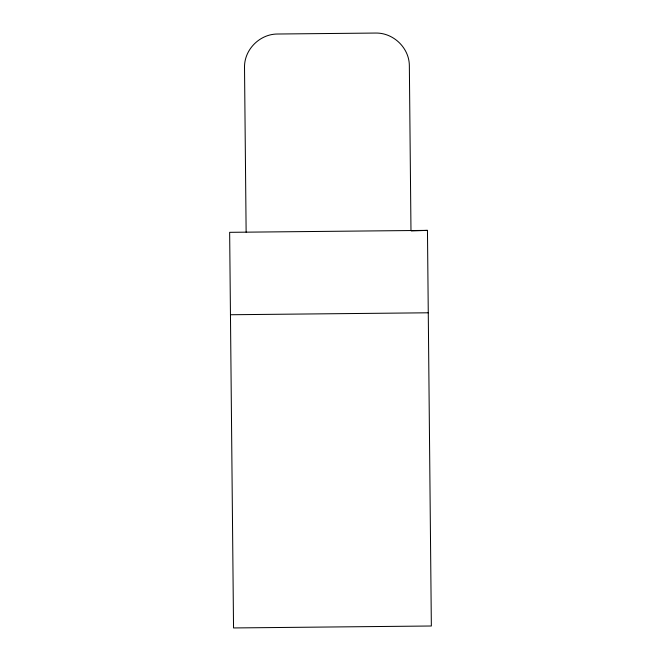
<?xml version="1.0" encoding="UTF-8"?>
<svg xmlns="http://www.w3.org/2000/svg" width="661" height="661" viewBox="0 0 661 661"><rect width="100%" height="100%" fill="white"/><g stroke="black" fill="none" stroke-linecap="round" stroke-linejoin="round"><path stroke-width="0.99" d="M411.274 230.937L427.46 230.375L431.352 626L233.54 627.95L229.648 232.325L427.46 230.375M230.458 314.743L428.27 312.793M410.977 230.54L409.349 65.695C409.275 47.939 393.46 32.753 375.779 33.05L277.438 34.017C259.748 34.066 244.24 49.558 244.512 67.315L246.132 232.16"/></g></svg>
